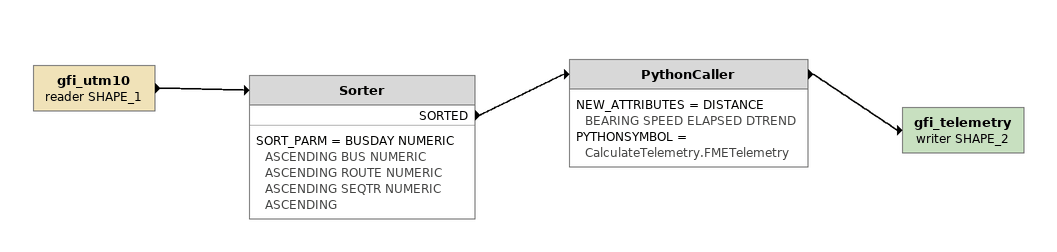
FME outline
gfi_utm10 (reader SHAPE_1)
    -> Sorter
Sorter
    SORT_PARM = BUSDAY NUMERIC ASCENDING BUS NUMERIC ASCENDING ROUTE NUMERIC ASCENDING SEQTR NUMERIC ASCENDING
    SORTED -> PythonCaller
PythonCaller
    NEW_ATTRIBUTES = DISTANCE BEARING SPEED ELAPSED DTREND
    PYTHONSYMBOL = CalculateTelemetry.FMETelemetry
    -> gfi_telemetry (writer SHAPE_2)
gfi_telemetry (writer SHAPE_2)
